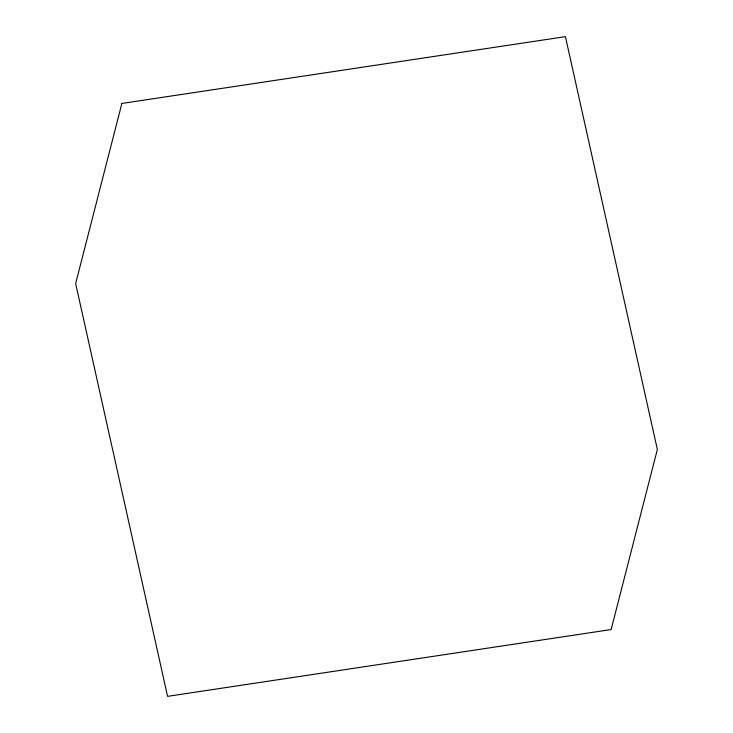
<?xml version="1.0" encoding="UTF-8"?>
<svg xmlns="http://www.w3.org/2000/svg" width="733" height="733" viewBox="0 0 733 733"><rect width="100%" height="100%" fill="white"/><g stroke="black" fill="none" stroke-linecap="round" stroke-linejoin="round"><path stroke-width="1.1" d="M121.88 103.445L75.646 283.524L167.573 696.35L611.12 629.555L657.354 449.476L565.427 36.65L121.88 103.445"/></g></svg>
